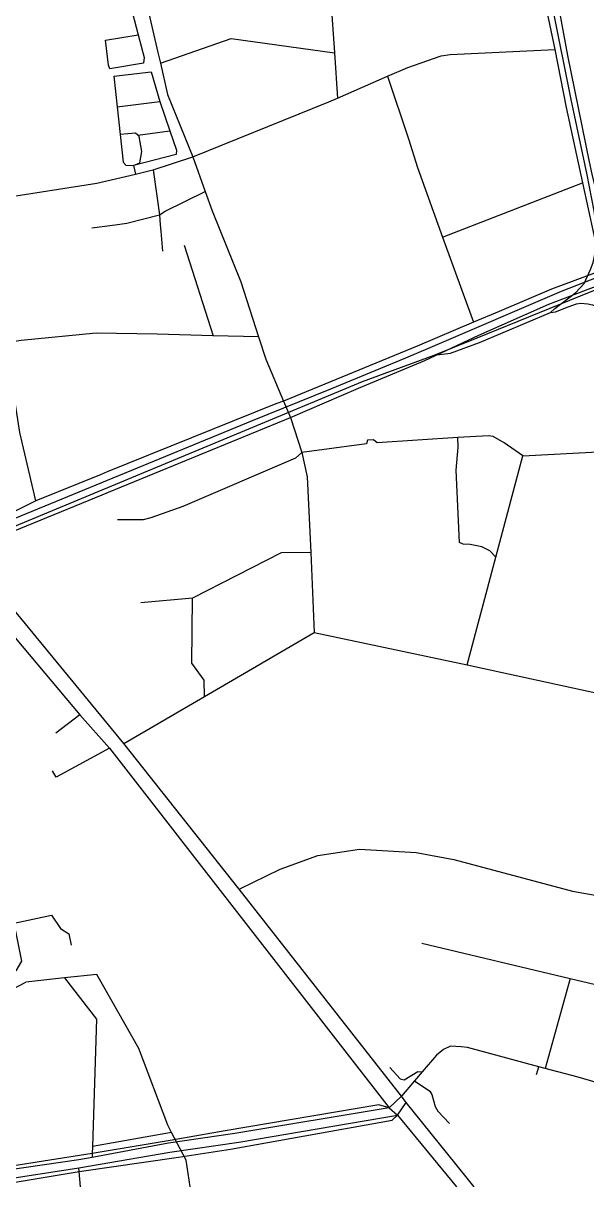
# Model space of a CAD drawing. Header units: inches. Extents: x 13372745 to 13380225, y 3541222 to 3545722.
# Drawn here: x 13376616 to 13377535, y 3541222 to 3543118 of the extents above; entities that cross this region are included whole.
import ezdxf

# ---------------------------------------------------------------- set-up
doc = ezdxf.new("R2010")
doc.units = ezdxf.units.IN
doc.header["$MEASUREMENT"] = 0

msp = doc.modelspace()

# ---------------------------------------------------------------- linework, layer by layer
for points in [[(13377585.2, 3542702.9), (13377579, 3542723.9), (13377577.2, 3542733.5), (13377556.8, 3542819.2), (13377544.1, 3542872.6), (13377539.3, 3542892.5), (13377504, 3543065.7), (13377491, 3543136.3), (13377488.3, 3543151), (13377469.7, 3543218.5), (13377445.7, 3543317.4), (13377430.1, 3543406), (13377406.8, 3543532.4)], [(13377392.3, 3543531.4), (13377417.1, 3543392.4), (13377420.3, 3543369.3), (13377427.1, 3543331.3), (13377450.5, 3543231), (13377482.8, 3543075.4), (13377501.4, 3542981.1), (13377528, 3542858.3), (13377555.6, 3542730.9), (13377558.2, 3542715)], [(13376814.7, 3543161.6), (13376818.1, 3543147.3), (13376819.5, 3543141.5), (13376836.1, 3543070.9), (13376840.1, 3543053.1), (13376851.6, 3543002.5), (13376892.8, 3542900.5), (13376913.1, 3542844.1), (13376924.6, 3542812.4), (13376970.9, 3542696.8), (13377000.1, 3542607.2), (13377011.9, 3542571.1), (13377040.5, 3542502.5), (13377051.9, 3542475.6), (13377070.6, 3542418.6), (13377079.5, 3542378.9), (13377085.3, 3542255.7), (13377090.9, 3542125.5)], [(13377117.9, 3543155), (13377123.7, 3543070), (13377128.7, 3542996.5)], [(13377233.2, 3541369.6), (13376968.6, 3541707.2), (13376780.5, 3541944.4), (13376522, 3542258.4), (13376507, 3542275.4), (13376288.5, 3542551.2), (13376181.2, 3542686.6), (13376069.1, 3542826.2), (13376028.6, 3542876.7), (13375986.5, 3542929), (13375923.2, 3543006.6), (13375837.1, 3543127.4), (13375830.5, 3543135.7)], [(13376794.2, 3543136.8), (13376803.8, 3543099.6), (13376813.3, 3543062.7), (13376812.7, 3543053.3), (13376757.6, 3543044.2), (13376755.6, 3543049.9), (13376750.7, 3543090.6), (13376803.8, 3543099.6)], [(13377475.7, 3542647), (13377482.9, 3542653.5), (13377517.2, 3542679.5), (13377530.6, 3542694.1), (13377541.1, 3542716.8), (13377545.3, 3542728.2), (13377548, 3542741.3), (13377550.7, 3542769.7), (13377549.8, 3542792.1), (13377547.3, 3542812.4), (13377535.9, 3542871.5), (13377509.7, 3542994.2), (13377479.2, 3543145.6)], [(13375810.8, 3543113.7), (13375875.7, 3543035.6), (13375977.5, 3542913), (13376165.2, 3542674.7), (13376166.3, 3542673.4), (13376483.6, 3542263.7), (13376497, 3542247.9), (13376568.4, 3542157.7), (13376708.8, 3541991.1), (13376757, 3541936.6), (13377212.9, 3541350.6)], [(13376840.1, 3543053.1), (13376955.5, 3543093.3), (13377123.7, 3543070)], [(13376506.9, 3542821.6), (13376513, 3542822.6), (13376565.6, 3542831.3), (13376736.5, 3542857.5), (13376799.7, 3542872.6), (13376823.3, 3542878.2), (13376828, 3542879.7), (13376892.8, 3542900.5), (13377114.7, 3542990.1), (13377128.7, 3542996.5), (13377210.5, 3543032), (13377243.6, 3543046.3), (13377297.9, 3543065.4), (13377312.6, 3543067.5), (13377482.8, 3543075.4)], [(13376764.2, 3543032.2), (13376825, 3543039.3), (13376839.2, 3542990.6), (13376855.4, 3542942.9), (13376866.2, 3542911.3), (13376865.6, 3542904.5), (13376796, 3542886.6)], [(13376764.2, 3543032.2), (13376769.7, 3542982.1), (13376774.7, 3542936.9)], [(13377210.5, 3543032), (13377244.5, 3542929.9), (13377259.2, 3542883), (13377299.8, 3542769.5), (13377350.3, 3542631)], [(13376769.7, 3542982.1), (13376839.2, 3542990.6)], [(13376774.7, 3542936.9), (13376779.4, 3542892), (13376783.5, 3542887.3), (13376796, 3542886.6), (13376806.4, 3542891), (13376809.5, 3542909.2), (13376805.4, 3542933.6), (13376803, 3542935.7), (13376799.3, 3542939), (13376774.7, 3542936.9)], [(13376803, 3542935.7), (13376855.4, 3542942.9)], [(13376796, 3542886.6), (13376799.7, 3542872.6)], [(13376828, 3542879.7), (13376838.5, 3542806.3), (13376839.8, 3542789.7)], [(13377299.8, 3542769.5), (13377528, 3542858.3)], [(13376838.5, 3542806.3), (13376847.6, 3542812.3), (13376913.1, 3542844.1)], [(13376728.5, 3542785), (13376766.1, 3542789.7), (13376785.3, 3542792.6), (13376838.5, 3542806.3)], [(13376839.8, 3542789.7), (13376840.7, 3542779.3)], [(13376840.7, 3542779.3), (13376843.3, 3542747.1)], [(13376878.7, 3542756.7), (13376926, 3542609.1)], [(13377695.4, 3542754.3), (13377616.7, 3542727.4), (13377553, 3542704.6), (13377493.4, 3542681.2)], [(13377558.2, 3542715), (13377477.5, 3542684.9), (13377392.2, 3542648.7), (13377350.3, 3542631), (13377258.4, 3542592.1), (13377040.5, 3542502.5), (13377028.2, 3542498), (13376753.5, 3542387)], [(13377356.2, 3542605.4), (13377542.5, 3542681.2), (13377617, 3542710.4)], [(13377493.4, 3542681.2), (13377279.5, 3542589.5), (13377239.6, 3542572.3), (13377117.4, 3542522.1), (13376989.7, 3542470.3), (13376574.7, 3542299.7), (13376461.7, 3542246.7)], [(13376755.2, 3542354), (13377051.9, 3542475.6), (13377162.7, 3542523.5), (13377270.9, 3542568.6), (13377359.4, 3542609.9), (13377473.3, 3542660.3), (13377564.5, 3542695.4)], [(13377475.7, 3542647), (13377484.3, 3542648.2), (13377504.6, 3542655.9), (13377518.1, 3542661), (13377525.3, 3542661.9), (13377536.9, 3542661.3), (13377544.4, 3542659.5), (13377551.2, 3542657.1), (13377563.5, 3542650.2), (13377572.5, 3542643.4), (13377579.2, 3542634.4), (13377593.9, 3542609.6), (13377607.3, 3542595.7)], [(13377286.1, 3542577.4), (13377312.7, 3542580.8), (13377360.1, 3542598.3), (13377475.7, 3542647)], [(13377000.1, 3542607.2), (13376926, 3542609.1), (13376834.6, 3542611.6), (13376735.5, 3542613), (13376612.8, 3542601.2), (13376591.2, 3542597.8), (13376288.5, 3542551.2)], [(13376467.2, 3542240.4), (13376576.1, 3542287.8), (13376997.4, 3542462.7), (13377169.7, 3542534.3), (13377286.1, 3542577.4), (13377356.2, 3542605.4)], [(13376637.2, 3542339.9), (13376610.7, 3542451.3), (13376602.8, 3542503.8), (13376591.2, 3542597.8)], [(13377430.8, 3542413.3), (13377400.2, 3542434.7), (13377382.7, 3542445.1), (13377375.1, 3542446.1), (13377325, 3542443.2), (13377193.6, 3542434.3), (13377187.5, 3542439.6), (13377177.9, 3542439), (13377175.8, 3542433.1), (13377070.6, 3542418.6), (13377060.3, 3542409.6), (13376876.7, 3542331), (13376824.6, 3542312.4), (13376812.2, 3542309.2), (13376770.2, 3542308.9)], [(13377386.9, 3542248.2), (13377377, 3542258.3), (13377364.2, 3542264.9), (13377344.8, 3542268.7), (13377333.5, 3542269.6), (13377327.8, 3542272), (13377322.1, 3542389.8), (13377325.4, 3542427.6), (13377325, 3542443.2)], [(13377340.1, 3542072.7), (13377386.9, 3542248.2), (13377430.8, 3542413.3)], [(13377430.8, 3542413.3), (13377685.5, 3542426.9)], [(13376743.5, 3542382.9), (13376637.2, 3542339.9), (13376507, 3542275.4), (13376483.6, 3542263.7), (13376434.6, 3542241.2), (13376424, 3542236.1), (13376304, 3542178.7)], [(13376753.5, 3542387), (13376743.5, 3542382.9)], [(13376304.8, 3542153.2), (13376352.2, 3542178.2), (13376435.8, 3542218.4), (13376497, 3542247.9), (13376522, 3542258.4), (13376745.2, 3542349.9)], [(13376745.2, 3542349.9), (13376755.2, 3542354)], [(13377085.3, 3542255.7), (13377036.7, 3542255.4), (13376892.1, 3542181.3), (13376807.9, 3542173.6)], [(13376912.1, 3542021.2), (13376911.3, 3542047.6), (13376891, 3542075.6), (13376892.1, 3542181.3)], [(13376780.5, 3541944.4), (13376912.1, 3542021.2), (13377090.9, 3542125.5), (13377340.1, 3542072.7), (13377709.6, 3541992.4)], [(13376708.8, 3541991.1), (13376669.3, 3541961.5)], [(13376757, 3541936.6), (13376670.3, 3541889.8), (13376664.1, 3541899.7)], [(13376968.6, 3541707.2), (13377035.3, 3541739.7), (13377096.7, 3541762), (13377164.6, 3541772.2), (13377256.8, 3541766.7), (13377318.2, 3541755.5), (13377511.6, 3541703.8), (13377594.8, 3541689.1), (13377725.7, 3541674.6), (13377762.9, 3541668.9), (13377772, 3541666.8), (13377784.2, 3541666.2)], [(13376604.7, 3541574.2), (13376614.2, 3541589.5), (13376607, 3541625.2), (13376601.6, 3541651.8), (13376662.3, 3541664.4), (13376676.9, 3541642.7), (13376691, 3541634.4), (13376694.6, 3541615.9)], [(13377266.4, 3541619.1), (13377508.1, 3541561.6), (13377669, 3541523.3), (13377708.5, 3541513.9)], [(13376852, 3541322.4), (13376804.9, 3541447.1), (13376736.2, 3541568.2), (13376683.8, 3541562.5), (13376620.8, 3541555.5)], [(13376683.8, 3541562.5), (13376735.8, 3541495.1), (13376729.3, 3541287.5), (13376728.9, 3541276.3), (13376728.7, 3541269.8)], [(13377508.1, 3541561.6), (13377467.2, 3541414.8)], [(13376591.2, 3541249.1), (13376591, 3541254.7), (13376590, 3541278.9), (13376582.6, 3541475.1), (13376581.2, 3541512.4), (13376597.9, 3541544.1), (13376609.1, 3541549.7), (13376620.8, 3541555.5)], [(13377658.8, 3541360.2), (13377637.1, 3541366.6), (13377521.2, 3541400.9), (13377467.2, 3541414.8), (13377456.8, 3541417.5), (13377340.6, 3541449.2), (13377330.1, 3541449.9), (13377313, 3541451), (13377301.7, 3541445.5), (13377290.3, 3541436.4), (13377266.7, 3541409.1), (13377254.1, 3541394.5), (13377233.2, 3541369.6)], [(13377214, 3541416.6), (13377230.9, 3541398.1), (13377237.5, 3541396.2), (13377259.5, 3541409.7), (13377266.7, 3541409.1)], [(13377453.4, 3541405.2), (13377456.8, 3541417.5)], [(13377254.1, 3541394.5), (13377279.5, 3541377.7), (13377282.4, 3541372.6), (13377288.1, 3541352.7), (13377292.5, 3541345.1), (13377311.3, 3541325.3)], [(13377212.9, 3541350.6), (13377196.3, 3541355.5), (13376945.6, 3541313.1)], [(13377233.2, 3541369.6), (13377212.9, 3541350.6)], [(13377226.5, 3541338.9), (13377240.7, 3541359.2)], [(13377351.1, 3541222.1), (13377350.8, 3541222.4), (13377348.9, 3541224.9), (13377344.2, 3541230.8), (13377322.2, 3541258.2), (13377240.7, 3541359.2), (13377233.2, 3541369.6)], [(13376954.4, 3541283.2), (13377218, 3541330.7), (13377226.5, 3541338.9)], [(13377212.9, 3541350.6), (13376961.2, 3541309)], [(13376968, 3541294.6), (13377226.5, 3541338.9)], [(13377212.9, 3541350.6), (13377226.5, 3541338.9)], [(13377226.5, 3541338.9), (13377322.6, 3541222.1)], [(13376881.8, 3541265.5), (13376858.3, 3541310.3), (13376852, 3541322.4)], [(13376945.6, 3541313.1), (13376856, 3541297.4)], [(13376856, 3541297.4), (13376728.9, 3541276.3), (13376591, 3541254.7), (13376399.1, 3541222.1)], [(13376858.3, 3541310.3), (13376729.3, 3541287.5)], [(13376961.2, 3541309), (13376853.1, 3541293)], [(13376855.6, 3541278.4), (13376968, 3541294.6)], [(13376853.1, 3541293), (13376728.7, 3541269.8), (13376706.8, 3541265.7), (13376591.2, 3541249.1), (13376446, 3541222.1)], [(13376520.3, 3541222.1), (13376569.4, 3541231.4), (13376706.9, 3541253), (13376855.6, 3541278.4)], [(13376869.6, 3541270.5), (13376954.4, 3541283.2)], [(13376559.2, 3541222.1), (13376570, 3541224.1), (13376707.5, 3541246.9), (13376869.6, 3541270.5)], [(13376888.8, 3541222.1), (13376881.8, 3541265.5)], [(13376709.9, 3541222.1), (13376707.5, 3541246.9), (13376706.9, 3541253)]]:
    msp.add_lwpolyline(points)

doc.saveas('drawing.dxf')
